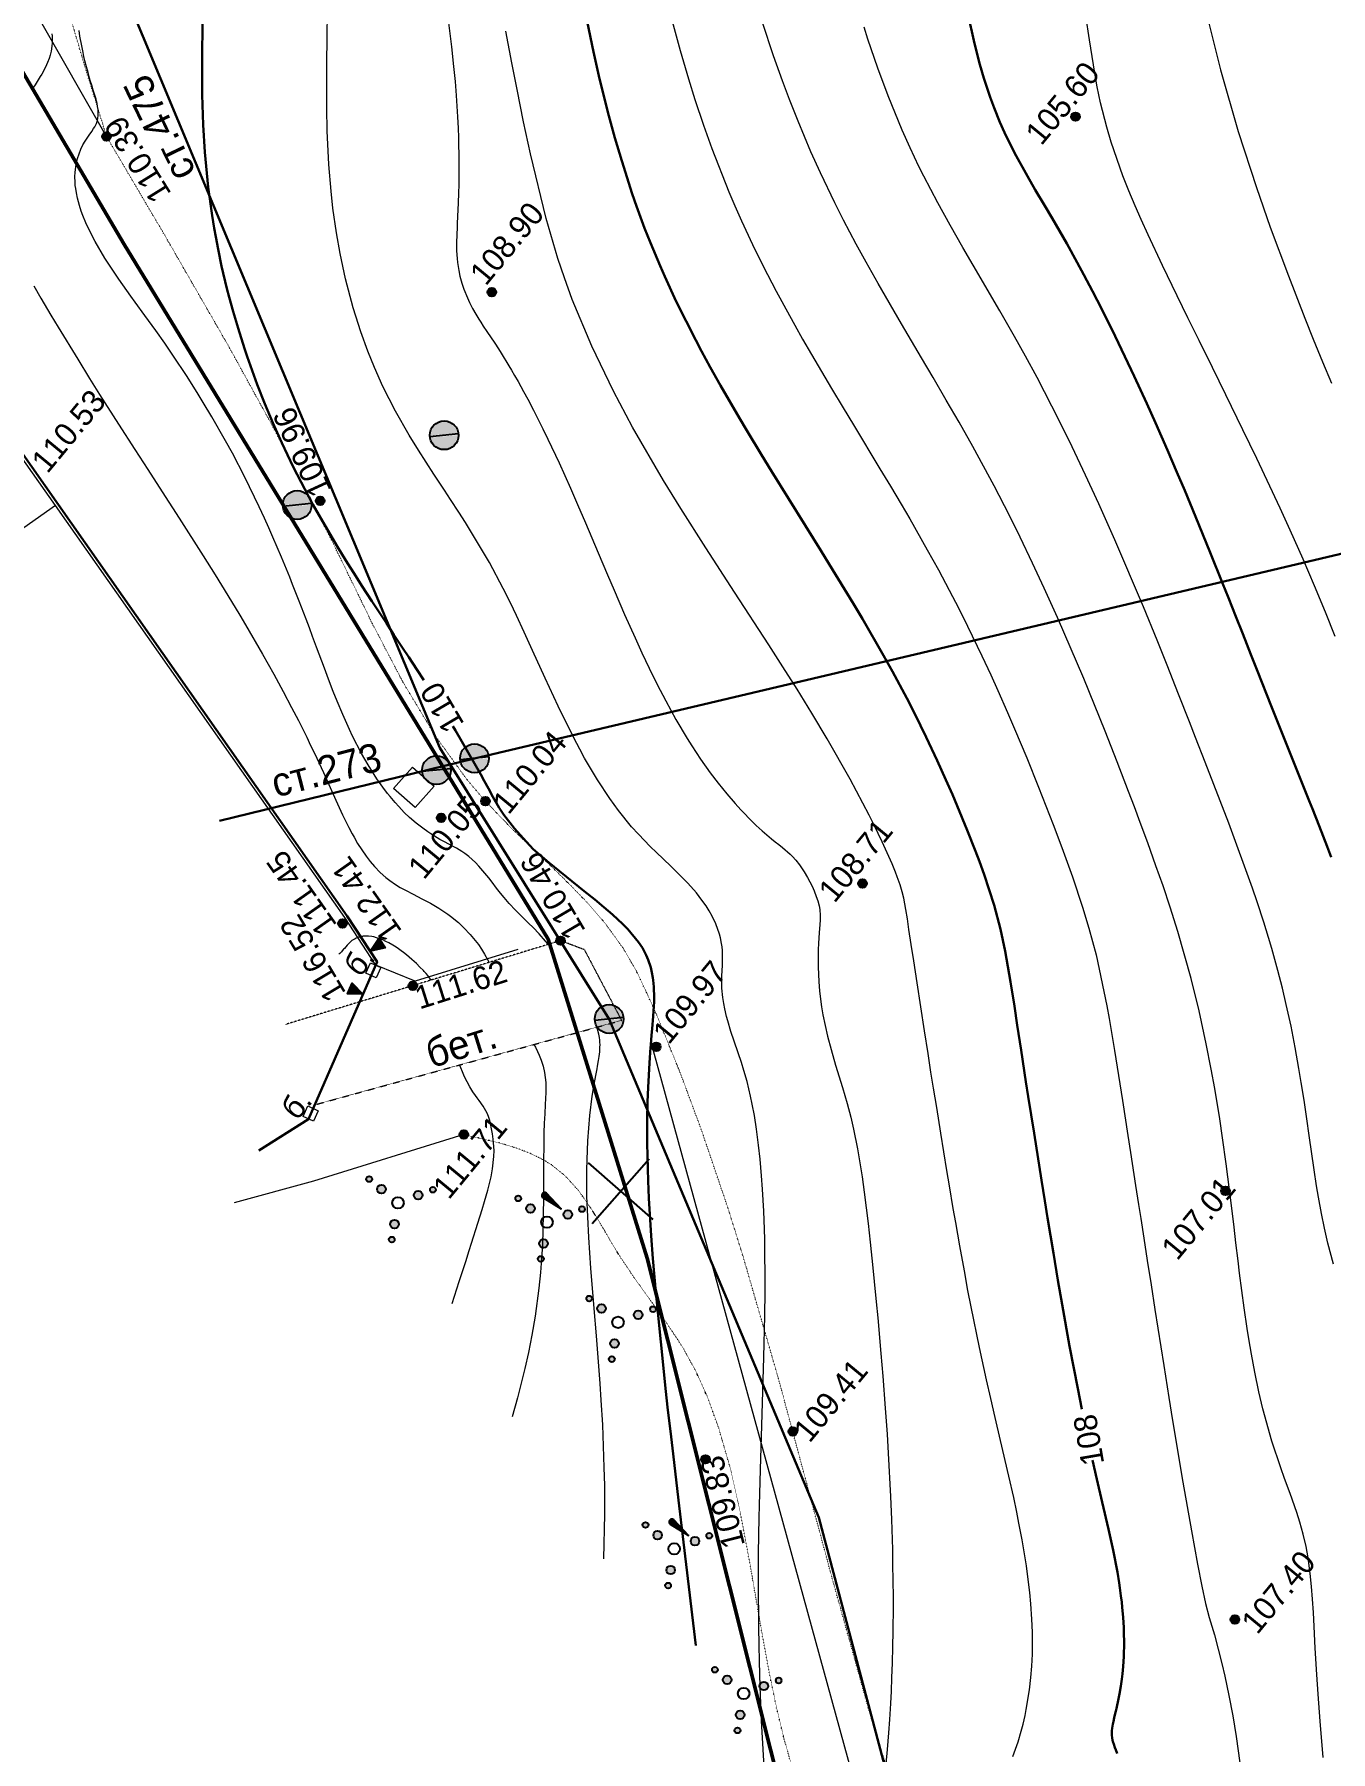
# Model space of a CAD drawing. Header units: millimetres. Extents: x -2893842 to -949497, y -1203244 to 262218.
# Drawn here: x -2560717 to -2515574, y -526276 to -466476 of the extents above; entities that cross this region are included whole.
import ezdxf

# ---------------------------------------------------------------- set-up
doc = ezdxf.new("R2010")
doc.units = ezdxf.units.MM
doc.linetypes.add('g5_01_5x1_5', pattern=[1.5, 0.75, -0.75])
doc.linetypes.add('g5_366', pattern=[0.85, 0.1, -0.75])
doc.layers.get('0').update_dxf_attribs({"lineweight": 5})
for name, color, linetype in [('!!!_ Размеры', 7, 'Continuous'), ('02_сетка', 253, 'Continuous'), ('06_Инженерно-технические сооружения', 253, 'Continuous'), ('10_Границы покрытий и угодий', 253, 'Continuous'), ('13_Растительность', 253, 'Continuous'), ('14_Ограждения', 253, 'Continuous'), ('19_Горизонтали', 253, 'Continuous'), ('31_Водопровод', 253, 'Continuous'), ('33_Газопровод', 253, 'Continuous'), ('44_Крышки колодцев', 253, 'Continuous'), ('61_Отметки высоты поверхности', 253, 'Continuous'), ('65_Границы', 253, 'Continuous')]:
    doc.layers.add(name, color=color, linetype=linetype)
doc.styles.add('LIKE17', font='d431.shx')
doc.styles.add('LIKE32', font='peteri.shx')
doc.styles.add('LIKE36', font='pragmai.shx')
doc.styles.add('Line_GUGK', font='')
doc.styles.get('Line_GUGK').set_extended_font_data('Bm431', italic=True)
doc.linetypes.add('g5_085a', pattern='A,0.001,[19,GUGK_2005.shx,S=1,R=180,X=0,Y=0],0.5,[18,GUGK_2005.shx,S=6,R=180,X=0,Y=0],0.5', length=1.001)
doc.linetypes.add('g5_121_g', pattern='A,4,-0.4,["Г",Line_GUGK,S=1,R=0,X=0,Y=-0.5],-1.2,12', length=17.6)
doc.linetypes.add('g5_122_v', pattern='A,1,-1,1.5,-0.4,["В",Line_GUGK,S=1,R=0,X=0,Y=-0.5],-1.5,1.5,-1,4,-1,4,-1,3', length=20.9)
doc.linetypes.add('g5_476_2b', pattern='A,2.75,-0.25,[27,GUGK_2005.shx,S=1,R=0,X=0,Y=0],-0.25,2.75', length=6)
doc.linetypes.add('g5_476_3', pattern='A,1.25,[30,GUGK_2005.shx,S=1,R=0,X=0,Y=0],2.5,[30,GUGK_2005.shx,S=1,R=180,X=0,Y=0],1.25', length=5)

# ---------------------------------------------------------------- blocks, each defined once
blk = doc.blocks.new('BL_333')
at = {"color": 0}
for p, q in [((0, -3), (0, 3)), ((-3, 0), (3, 0))]:
    blk.add_line(p, q, dxfattribs=at)
blk = doc.blocks.new('g5_117')
h = blk.add_hatch(color=255)
h.paths.add_polyline_path([(-0.299, 0.352), (0.352, -0.299, 0.177899), (0.463, 0, 0.639215)])
h.paths.add_polyline_path([(-0.352, 0.299, 0.177899), (-0.463, 0, 0.639215), (0.299, -0.352)])
at = {"color": 0}
blk.add_lwpolyline([(0.354, -0.354), (-0.354, 0.354)], dxfattribs=at)
blk.add_circle((0, 0), 0.5, dxfattribs=at)
blk = doc.blocks.new('g5_330')
blk.add_hatch(color=0).paths.add_polyline_path([(-0.15, 0, 1), (0.15, 0, 1)])
at = {"color": 0}
blk.add_circle((0, 0), 0.15, dxfattribs=at)
blk = doc.blocks.new('g5_330a')
blk.add_hatch(color=0).paths.add_polyline_path([(0, 0), (-0.2, 0.5), (0.2, 0.5)])
at = {"color": 0}
blk.add_lwpolyline([(0, 0), (-0.2, 0.5), (0.2, 0.5)], close=True, dxfattribs=at)
blk = doc.blocks.new('g5_395_2')
h = blk.add_hatch(color=0)
h.paths.add_polyline_path([(-0.8, -0.375, 1), (-0.5, -0.375, 1)])
h.paths.add_polyline_path([(-1.026, -0.65, 1), (-1.226, -0.65, 1)])
h.paths.add_polyline_path([(0.8, -0.375, 1), (0.5, -0.375, 1)])
h.paths.add_polyline_path([(1.026, -0.65, 1), (1.226, -0.65, 1)])
h.paths.add_polyline_path([(0.15, 0.75, 1), (-0.15, 0.75, 1)])
h.paths.add_polyline_path([(0.1, 1.3, 1), (-0.1, 1.3, 1)])
at = {"color": 0}
for centre, radius in [((0, 1.3), 0.1), ((0, 0.75), 0.15), ((0, 0), 0.2), ((-1.126, -0.65), 0.1), ((-0.65, -0.375), 0.15), ((0.65, -0.375), 0.15), ((1.126, -0.65), 0.1)]:
    blk.add_circle(centre, radius, dxfattribs=at)
blk = doc.blocks.new('g5_396_2')
h = blk.add_hatch(color=0)
h.paths.add_polyline_path([(-0.1, 1.3, 1), (0.1, 1.3, 1)])
h.paths.add_polyline_path([(0.15, 0.75, 1), (-0.15, 0.75, 1)])
h.paths.add_polyline_path([(0.516, -0.387, 1), (0.816, -0.387, 1)])
h.paths.add_polyline_path([(1.226, -0.65, 1), (1.026, -0.65, 1)])
h.paths.add_polyline_path([(-0.8, -0.375, 1), (-0.5, -0.375, 1)])
h.paths.add_polyline_path([(-1.026, -0.65, 1), (-1.226, -0.65, 1)])
h = blk.add_hatch(color=0)
edge = h.paths.add_edge_path()
edge.add_line((0.566, 0.657), (0.666, -0.087))
edge.add_line((0.666, -0.087), (0.766, 0.657))
edge.add_arc((0.666, 0.657), 0.1, 0, 180)
at = {"color": 0}
blk.add_lwpolyline([(0.566, 0.657), (0.666, -0.087), (0.766, 0.657, 1)], format="xyb", close=True, dxfattribs=at)
for centre, radius in [((0, 1.3), 0.1), ((0, 0.75), 0.15), ((0, 0), 0.2), ((-1.126, -0.65), 0.1), ((-0.65, -0.375), 0.15), ((0.666, -0.387), 0.15), ((1.126, -0.65), 0.1)]:
    blk.add_circle(centre, radius, dxfattribs=at)
blk = doc.blocks.new('Топо_07.04.17')
at = {"layer": '02_сетка', "color": 3, "linetype": 'Continuous'}
for p, q in [((-653860, -323373), (-651638, -321356)), ((-651741, -323475), (-653757, -321254))]:
    blk.add_line(p, q, dxfattribs=at)
at = {"layer": '06_Инженерно-технические сооружения', "color": 7, "linetype": 'Continuous', "lineweight": 20}
for points in [[(-660376, -314028), (-660719, -313823), (-660514, -313479), (-660171, -313684)], [(-663104, -318737), (-663448, -318532), (-663243, -318189), (-662899, -318394)]]:
    blk.add_lwpolyline(points, close=True, dxfattribs=at)
at = {"layer": '10_Границы покрытий и угодий', "color": 7, "linetype": 'g5_366', "lineweight": 20}
for points in [[(-666401, -283854), (-666912, -281147), (-667243, -279238)], [(-645477, -345115), (-646212, -341204), (-646969, -336475), (-648012, -329558), (-648761, -325156), (-649129, -323253), (-649732, -320491), (-650242, -318442), (-650845, -316296), (-651323, -314858), (-651697, -313996), (-652215, -313073), (-652748, -312287), (-653487, -311329), (-654304, -310346), (-655100, -309388), (-655903, -308341), (-656462, -307507), (-657372, -305897), (-658284, -303904), (-659122, -301733), (-660181, -298752), (-661797, -294513), (-663013, -291563), (-664806, -287430), (-666401, -283854)], [(-649033, -343249), (-649253, -341917), (-649382, -340862), (-649487, -339744), (-649593, -338246), (-649740, -335745), (-649873, -333948), (-650043, -332394), (-650295, -330903), (-650558, -329821), (-650863, -328872), (-651226, -327991), (-651706, -327050), (-652143, -326272), (-652604, -325451), (-653051, -324584), (-653247, -324161), (-653501, -323587), (-653611, -323339), (-653793, -322948), (-654184, -322217), (-654588, -321643), (-655023, -321197), (-655296, -320982), (-655744, -320696), (-656311, -320410), (-656760, -320220), (-657960, -319789)]]:
    blk.add_lwpolyline(points, dxfattribs=at)
at = {"layer": '10_Границы покрытий и угодий', "color": 7, "linetype": 'g5_085a', "lineweight": 20}
blk.add_lwpolyline([(-666401, -283854), (-668297, -279446)], dxfattribs=at)
at = {"layer": '10_Границы покрытий и угодий', "color": 7, "linetype": 'g5_01_5x1_5', "lineweight": 20}
blk.add_lwpolyline([(-662980, -318172), (-652045, -316457), (-653052, -313872), (-653851, -313462), (-663696, -315282)], dxfattribs=at)
at = {"layer": '14_Ограждения', "color": 7, "linetype": 'g5_476_3', "lineweight": 20}
for points in [[(-669617, -296428), (-670767, -294321), (-675119, -281844)], [(-655360, -313598), (-659043, -314289), (-660332, -313587), (-661220, -311818), (-669617, -296428), (-673816, -298711)], [(-657960, -319789), (-663346, -320818), (-666166, -321254)]]:
    blk.add_lwpolyline(points, dxfattribs=at)
at = {"layer": '14_Ограждения', "color": 7, "linetype": 'g5_476_2b', "lineweight": 20}
blk.add_lwpolyline([(-641597, -373652), (-643994, -361261), (-646196, -348712), (-651068, -317642)], dxfattribs=at)
at = {"layer": '19_Горизонтали', "color": 42, "linetype": 'Continuous', "lineweight": 20}
for points in [[(-627824, -284217), (-627594, -285922), (-627223, -288119), (-626815, -290132), (-626490, -291564), (-626056, -293320), (-625652, -294844), (-625441, -295607), (-625208, -296429), (-624987, -297197)], [(-625850, -305978), (-626088, -305102), (-626363, -304141), (-626655, -303177), (-626987, -302125), (-627251, -301318), (-627866, -299510), (-628236, -298459), (-628687, -297192), (-629046, -296191), (-629400, -295206), (-629699, -294369), (-629982, -293573), (-630371, -292461), (-630748, -291351), (-630930, -290787), (-631084, -290288), (-631240, -289753), (-631389, -289201), (-631663, -287993), (-631759, -287458), (-631875, -286594), (-631926, -286027), (-631958, -285547), (-632015, -284364), (-632049, -283529)], [(-630670, -344713), (-630629, -343443), (-630591, -342509), (-630559, -341824), (-630509, -340902), (-630464, -340151), (-630435, -339667), (-630412, -339201), (-630397, -338751), (-630393, -338300), (-630406, -337749), (-630432, -337352), (-630481, -336908), (-630549, -336478), (-630616, -336137), (-630772, -335454), (-630906, -334907), (-630997, -334532), (-631202, -333568), (-631385, -332412), (-631458, -331807), (-631523, -331111), (-631569, -330484), (-631599, -329937), (-631615, -329573), (-631639, -328848), (-631659, -327626), (-631662, -327193), (-631665, -326570), (-631667, -326020), (-631670, -325254), (-631689, -323792), (-631713, -322883), (-631738, -322210), (-631792, -321142), (-631836, -320460), (-631909, -319564), (-632028, -318395), (-632178, -317240), (-632455, -315567), (-632626, -314694), (-632787, -313933), (-632951, -313205), (-633146, -312379), (-633327, -311644), (-633467, -311088), (-633608, -310535), (-633890, -309454), (-634184, -308354), (-634718, -306449), (-635387, -304227), (-635729, -303159), (-636033, -302253), (-636361, -301310), (-636651, -300511), (-637061, -299431), (-637645, -297984), (-638024, -297091), (-638382, -296270), (-638751, -295439), (-639073, -294717), (-639633, -293462), (-640283, -291974), (-640614, -291188), (-640885, -290526), (-641230, -289643), (-641467, -289004), (-641842, -287920), (-642088, -287152), (-642412, -286045), (-642625, -285254), (-642794, -284581), (-643005, -283678), (-643258, -282483)], [(-628374, -327684), (-628483, -326938), (-628542, -326411), (-628588, -325891), (-628627, -325309), (-628648, -324908), (-628672, -324352), (-628709, -323139), (-628725, -322556), (-628748, -321902), (-628774, -321277), (-628800, -320786), (-628847, -320047), (-628908, -319282), (-628986, -318516), (-629056, -317933), (-629144, -317310), (-629272, -316518), (-629342, -316126), (-629446, -315578), (-629594, -314853), (-629702, -314355), (-630262, -312024), (-630840, -309811), (-631076, -308924), (-631226, -308358), (-631494, -307359), (-631778, -306315), (-632030, -305406), (-632372, -304197), (-633095, -301764), (-633506, -300463), (-633852, -299414), (-634207, -298380), (-634550, -297424), (-635147, -295851), (-635462, -295065), (-635765, -294336), (-636174, -293390), (-636921, -291708), (-637206, -291060), (-637561, -290237), (-637902, -289413), (-638279, -288440), (-638409, -288082), (-638642, -287402), (-638847, -286758), (-639199, -285518), (-639448, -284513), (-639673, -283475), (-639757, -283048)], [(-646453, -281562), (-646217, -283129), (-646039, -284150), (-645897, -284886), (-645702, -285804), (-645503, -286652), (-645088, -288211), (-644936, -288721), (-644766, -289262), (-644474, -290131), (-644191, -290916), (-643838, -291836), (-643476, -292731), (-643327, -293087), (-643111, -293594), (-642865, -294161), (-642303, -295422), (-641979, -296134), (-641691, -296763), (-640944, -298389), (-640651, -299035), (-640351, -299701), (-640112, -300242), (-639625, -301374), (-639317, -302119), (-639022, -302861), (-638766, -303531), (-638528, -304180), (-638149, -305262), (-637921, -305948), (-637735, -306523), (-637487, -307318), (-637306, -307919), (-637002, -308961), (-636705, -310030), (-636525, -310700), (-636346, -311379), (-636135, -312204), (-635881, -313266), (-635652, -314347), (-635515, -315101), (-635374, -316054), (-635197, -317858), (-635167, -318307), (-635107, -319431), (-635069, -320322), (-635035, -321196), (-634985, -322433), (-634960, -323028), (-634911, -324195), (-634883, -324859), (-634864, -325347), (-634835, -326043), (-634803, -326835), (-634768, -327688), (-634732, -328557), (-634647, -330531), (-634595, -331661), (-634556, -332469), (-634441, -334640), (-634390, -335495), (-634335, -336360), (-634254, -337531), (-634194, -338309), (-634131, -338924), (-634057, -339429), (-633950, -340050), (-633799, -341067), (-633748, -341522), (-633683, -342198), (-633629, -342925), (-633591, -343651), (-633566, -344576)], [(-641399, -343464), (-641164, -342977), (-641013, -342624), (-640921, -342389), (-640815, -342092), (-640750, -341894), (-640560, -341226), (-640463, -340803), (-640388, -340413), (-640322, -339998), (-640277, -339645), (-640235, -339237), (-640202, -338787), (-640178, -338249), (-640171, -337859), (-640172, -337494), (-640184, -336925), (-640229, -336009), (-640273, -335414), (-640306, -335022), (-640355, -334511), (-640437, -333746), (-640584, -332483), (-640682, -331668), (-640761, -330996), (-640836, -330329), (-640953, -329180), (-641078, -327744), (-641124, -327161), (-641173, -326474), (-641232, -325587), (-641282, -324768), (-641311, -324275), (-641354, -323471), (-641382, -322930), (-641447, -321613), (-641489, -320712), (-641520, -320031), (-641546, -319460), (-641574, -318809), (-641609, -318008), (-641643, -317168), (-641678, -316317), (-641708, -315543), (-641729, -314973), (-641749, -314442), (-641762, -314068), (-641776, -313739), (-641806, -313343), (-641837, -313113), (-641881, -312868), (-641948, -312578), (-641992, -312410), (-642077, -312103), (-642328, -311310), (-642542, -310701), (-642678, -310329), (-643193, -309013), (-643833, -307520), (-644262, -306578), (-644679, -305693), (-645080, -304865), (-645486, -304041), (-646462, -302090), (-647285, -300438), (-647993, -298981), (-648478, -297944), (-649340, -295976), (-649863, -294653), (-650436, -293015), (-650927, -291327), (-651116, -290546), (-651265, -289850), (-651515, -288412), (-651801, -286124), (-651913, -284987), (-652012, -283845), (-652087, -282903), (-652167, -281776)], [(-654131, -280885), (-654114, -282105), (-654118, -282795), (-654129, -283322), (-654145, -283812), (-654182, -284557), (-654207, -284949), (-654232, -285269), (-654254, -285530), (-654284, -285862), (-654318, -286189), (-654361, -286562), (-654403, -286894), (-654443, -287192), (-654493, -287526), (-654569, -288001), (-654611, -288244), (-654631, -288367), (-654709, -288901), (-654736, -289181), (-654750, -289450), (-654752, -289596), (-654742, -289872), (-654723, -290071), (-654683, -290323), (-654636, -290542), (-654550, -290854), (-654494, -291023), (-654411, -291243), (-654321, -291456), (-654239, -291631), (-654180, -291751), (-654109, -291891), (-654004, -292092), (-653777, -292535), (-653677, -292737), (-653599, -292899), (-653383, -293364), (-653309, -293529), (-653220, -293730), (-653125, -293952), (-652975, -294312), (-652861, -294594), (-652703, -295000), (-652451, -295679), (-652316, -296060), (-652022, -296927), (-651727, -297847), (-651546, -298434), (-651343, -299107), (-651022, -300189), (-650787, -300984), (-650620, -301547), (-650352, -302427), (-650083, -303278), (-649906, -303817), (-649712, -304379), (-649498, -304974), (-649267, -305578), (-648987, -306258), (-648671, -306964), (-648539, -307240), (-648291, -307730), (-648008, -308246), (-647779, -308634), (-647522, -309039), (-647272, -309405), (-647100, -309643), (-646727, -310120), (-646626, -310240), (-646440, -310454), (-646151, -310765), (-646037, -310880), (-645922, -310994), (-645800, -311114), (-645560, -311372), (-645491, -311457), (-645389, -311598), (-645280, -311773), (-645144, -312032), (-645052, -312242), (-644931, -312566), (-644879, -312732), (-644826, -312932), (-644792, -313096), (-644768, -313268), (-644760, -313406), (-644768, -313604), (-644787, -313766), (-644814, -313919), (-644870, -314209), (-644931, -314561), (-644966, -314790), (-645004, -315081), (-645035, -315380), (-645057, -315648), (-645071, -315892), (-645081, -316220), (-645075, -316774), (-645061, -317058), (-645030, -317434), (-644986, -317815), (-644917, -318286), (-644818, -318849), (-644666, -319646), (-644568, -320217), (-644499, -320706), (-644450, -321135), (-644391, -321827), (-644340, -322814), (-644325, -323353), (-644315, -324459), (-644317, -325113), (-644327, -326005), (-644334, -326483), (-644346, -327200), (-644356, -327757), (-644386, -328999), (-644409, -329794), (-644449, -330908), (-644489, -331813), (-644522, -332477), (-644613, -333984), (-644671, -334785), (-644757, -335826), (-644795, -336248), (-644871, -337012), (-644909, -337374), (-644957, -337799), (-645060, -338657), (-645131, -339196), (-645208, -339747), (-645286, -340270), (-645358, -340726), (-645427, -341148), (-645522, -341695), (-645608, -342163), (-645717, -342727), (-645950, -343840)], [(-650070, -343226), (-649952, -341240), (-649868, -340053), (-649797, -339185), (-649745, -338610), (-649686, -337993), (-649520, -336451), (-649402, -335469), (-649316, -334787), (-649241, -334218), (-649179, -333759), (-649128, -333387), (-649009, -332541), (-648789, -331024), (-648447, -328675), (-648252, -327242), (-648148, -326406), (-648073, -325752), (-648011, -325163), (-647958, -324599), (-647927, -324239), (-647881, -323617), (-647838, -322856), (-647819, -322389), (-647804, -321808), (-647800, -321314), (-647807, -320750), (-647826, -320275), (-647855, -319866), (-647881, -319586), (-647948, -319068), (-648015, -318675), (-648071, -318392), (-648147, -318039), (-648239, -317619), (-648309, -317278), (-648378, -316891), (-648401, -316738), (-648433, -316467), (-648448, -316278), (-648456, -316067), (-648449, -315733), (-648424, -315469), (-648403, -315314), (-648375, -315135), (-648345, -314944), (-648318, -314754), (-648300, -314598), (-648288, -314435), (-648285, -314305), (-648287, -314197), (-648304, -313993), (-648323, -313856), (-648407, -313493), (-648503, -313215), (-648589, -313010), (-648675, -312833), (-648797, -312610), (-648962, -312342), (-649223, -311969), (-649461, -311661), (-649733, -311326), (-649979, -311032), (-650178, -310793), (-650374, -310554), (-650738, -310085), (-650942, -309797), (-651330, -309189), (-651585, -308740), (-651942, -308037), (-652081, -307737), (-652298, -307240), (-652431, -306915), (-652596, -306494), (-653012, -305336), (-653350, -304324), (-653677, -303315), (-653896, -302643), (-654101, -302035), (-654260, -301578), (-654452, -301051), (-654827, -300097), (-655210, -299232), (-655499, -298625), (-655692, -298232), (-655930, -297759), (-656102, -297418), (-656403, -296823), (-656841, -295937), (-657105, -295372), (-657486, -294490), (-657822, -293586), (-658040, -292898), (-658202, -292313), (-658369, -291615), (-658485, -291046), (-658539, -290751), (-658691, -289719), (-658781, -288819), (-658826, -288091), (-658849, -287219), (-658847, -286630), (-658817, -285699), (-658740, -284522), (-658668, -283734), (-658538, -282547), (-658485, -282112), (-658394, -281393), (-658251, -280302)], [(-654289, -313543), (-654304, -313518), (-654367, -313419), (-654566, -313135), (-654749, -312899), (-654889, -312725), (-655044, -312536), (-655150, -312406), (-655287, -312233), (-655481, -311975), (-655633, -311752), (-655742, -311580), (-655854, -311397), (-655988, -311172), (-656086, -311011), (-656199, -310831), (-656386, -310558), (-656488, -310425), (-656692, -310192), (-656819, -310071), (-656911, -309993), (-657089, -309856), (-657237, -309751), (-657459, -309600), (-657624, -309484), (-657802, -309351), (-657915, -309260), (-658010, -309179), (-658178, -309028), (-658380, -308829), (-658586, -308605), (-658751, -308408), (-658923, -308185), (-659034, -308030), (-659183, -307808), (-659260, -307685), (-659398, -307454), (-659567, -307146), (-659821, -306621), (-660002, -306199), (-660241, -305567), (-660325, -305322), (-660496, -304787), (-660639, -304298), (-660734, -303953), (-660851, -303508), (-660952, -303111), (-661139, -302350), (-661234, -301967), (-661312, -301650), (-661392, -301333), (-661557, -300695), (-661720, -300084), (-661793, -299817), (-661999, -299092), (-662215, -298370), (-662323, -298027), (-662434, -297681), (-662572, -297264), (-662955, -296183), (-663291, -295310), (-663480, -294848), (-663860, -293966), (-664102, -293434), (-664275, -293065), (-664579, -292442), (-664946, -291722), (-665201, -291240), (-665458, -290767), (-665778, -290196), (-666059, -289700), (-666188, -289471), (-666536, -288839), (-666935, -288057), (-667211, -287442), (-667365, -287038), (-667458, -286759), (-667533, -286494), (-667570, -286340), (-667613, -286131), (-667650, -285876), (-667667, -285689), (-667674, -285537), (-667674, -285423), (-667669, -285307), (-667651, -285113), (-667631, -284981), (-667609, -284874), (-667565, -284704), (-667551, -284662), (-667492, -284498), (-667342, -284197), (-667252, -284054), (-667164, -283934), (-667084, -283836), (-667000, -283740), (-666892, -283619), (-666819, -283531), (-666775, -283473), (-666732, -283410), (-666704, -283363), (-666673, -283303), (-666651, -283250), (-666635, -283204), (-666627, -283174), (-666612, -283110), (-666594, -282988), (-666591, -282935), (-666590, -282888), (-666592, -282783), (-666600, -282677), (-666610, -282595), (-666619, -282526), (-666639, -282410), (-666678, -282201), (-666715, -282016), (-666739, -281886), (-666760, -281767), (-666776, -281668), (-666792, -281571), (-666823, -281362), (-666851, -281152), (-666870, -280996), (-666885, -280854), (-666906, -280618), (-666929, -280277), (-666937, -280084)], [(-667888, -280090), (-667893, -280175), (-667902, -280273), (-667921, -280406), (-667943, -280518), (-667986, -280683), (-668033, -280818), (-668080, -280926), (-668151, -281065), (-668243, -281220), (-668397, -281442), (-668458, -281521), (-668675, -281790), (-668779, -281904)], [(-669508, -288736), (-669309, -289189), (-669029, -289817), (-668826, -290266), (-668275, -291452), (-667941, -292157), (-667656, -292749), (-667115, -293858), (-666649, -294802), (-666284, -295536), (-665870, -296370), (-665385, -297347), (-664706, -298738), (-664366, -299447), (-664007, -300211), (-663670, -300944), (-663509, -301302), (-663037, -302381), (-663037, -302381), (-662728, -303116), (-662472, -303746), (-662242, -304334), (-662058, -304817), (-661835, -305425), (-661729, -305723), (-661622, -306028), (-661452, -306528), (-661390, -306716), (-661146, -307476), (-661027, -307853), (-660895, -308255), (-660733, -308711), (-660642, -308944), (-660589, -309073), (-660490, -309298), (-660372, -309541), (-660246, -309774), (-660127, -309970), (-659992, -310171), (-659823, -310390), (-659646, -310587), (-659517, -310713), (-659339, -310868), (-659186, -310987), (-659017, -311110), (-658771, -311278), (-658479, -311471), (-658202, -311659), (-657938, -311853), (-657642, -312102), (-657556, -312184), (-657313, -312436), (-657142, -312638), (-656953, -312891), (-656849, -313046), (-656709, -313277), (-656616, -313449), (-656530, -313626), (-656445, -313825), (-656403, -313934)], [(-658484, -314318), (-658547, -314196), (-658581, -314149), (-658633, -314069), (-658684, -313996), (-658710, -313960), (-658816, -313823), (-658925, -313690), (-658996, -313607), (-659064, -313530), (-659147, -313440), (-659232, -313352), (-659331, -313254), (-659405, -313184), (-659492, -313106), (-659565, -313044), (-659672, -312958), (-659799, -312864), (-659895, -312800), (-659993, -312741), (-660066, -312701), (-660203, -312637), (-660296, -312601), (-660358, -312581), (-660481, -312552), (-660546, -312542), (-660616, -312536), (-660656, -312535), (-660682, -312536), (-660706, -312537), (-660742, -312539), (-660779, -312544), (-660795, -312546), (-660823, -312551), (-660863, -312560), (-660886, -312566), (-660906, -312572), (-660953, -312589), (-660995, -312606), (-661019, -312617), (-661065, -312642), (-661116, -312673), (-661185, -312723), (-661250, -312780), (-661305, -312831), (-661358, -312880), (-661389, -312909), (-661447, -312961), (-661477, -312986), (-661538, -313034), (-661568, -313056)], [(-654775, -335024), (-654566, -333474), (-654459, -332483), (-654401, -331857), (-654341, -331117), (-654291, -330374), (-654243, -329517), (-654217, -328939), (-654217, -328939), (-654158, -327272), (-654131, -326322), (-654086, -324907), (-654038, -323841), (-653937, -322411), (-653840, -321510), (-653792, -321148), (-653689, -320489), (-653520, -319629), (-653361, -318971), (-653251, -318575), (-653159, -318270), (-653088, -318042), (-653060, -317953), (-653001, -317754), (-652965, -317619), (-652930, -317463), (-652904, -317317), (-652890, -317204), (-652885, -317142), (-652881, -317057), (-652882, -316961), (-652891, -316846), (-652902, -316765), (-652913, -316704), (-652935, -316606), (-652938, -316597)], [(-659019, -325596), (-658690, -324860), (-658391, -324192), (-658226, -323825), (-658115, -323577), (-657821, -322917), (-657619, -322455), (-657506, -322191), (-657348, -321808), (-657182, -321365), (-657096, -321094), (-656999, -320667), (-656973, -320462), (-656960, -320194), (-656959, -320065), (-656963, -319882), (-656971, -319702), (-656986, -319514), (-657001, -319405), (-657031, -319263), (-657068, -319138), (-657135, -318968), (-657176, -318883), (-657296, -318666), (-657355, -318567), (-657404, -318484), (-657475, -318352), (-657563, -318164), (-657702, -317799), (-657740, -317676), (-657811, -317410), (-657822, -317363)], [(-655176, -316948), (-655135, -317053), (-655082, -317206), (-655039, -317344), (-654993, -317516), (-654948, -317740), (-654922, -317956), (-654917, -318307), (-654953, -318657), (-655023, -319074), (-655078, -319395), (-655128, -319711), (-655176, -320042), (-655239, -320514), (-655296, -320983), (-655344, -321390), (-655402, -321898), (-655450, -322307), (-655520, -322873), (-655673, -323917), (-655754, -324388), (-655846, -324861), (-655962, -325399), (-656203, -326355), (-656389, -326994), (-656575, -327580), (-656764, -328128), (-657133, -329108), (-657393, -329745)]]:
    blk.add_lwpolyline(points, dxfattribs=at)
at = {"layer": '19_Горизонтали', "color": 42, "linetype": 'Continuous', "lineweight": 30}
for points in [[(-626856, -313602), (-626954, -313216), (-627150, -312463), (-627312, -311857), (-627393, -311562), (-627841, -309939), (-628339, -308122), (-628677, -306873), (-628840, -306268), (-629040, -305527), (-629212, -304893), (-629396, -304216), (-629540, -303686), (-629847, -302575), (-630211, -301282), (-630483, -300339), (-630681, -299667), (-630920, -298872), (-631226, -297885), (-631450, -297181), (-631781, -296177), (-632368, -294491), (-632772, -293400), (-632895, -293077), (-633131, -292474), (-633311, -292025), (-633598, -291331), (-633902, -290624), (-634004, -290391), (-634207, -289937), (-634476, -289342), (-634694, -288847), (-635052, -287983), (-635317, -287245), (-635434, -286869), (-635578, -286345), (-635671, -285962), (-635815, -285277), (-635899, -284796), (-636008, -284042), (-636127, -282934)], [(-649375, -281199), (-649222, -282840), (-649114, -283798), (-649032, -284443), (-648957, -284983), (-648816, -285899), (-648673, -286719), (-648435, -287905), (-648335, -288349), (-648143, -289135), (-648000, -289673), (-647758, -290505), (-647638, -290891), (-647337, -291795), (-647077, -292523), (-646815, -293216), (-646658, -293616), (-646422, -294201), (-646139, -294876), (-645609, -296089), (-645403, -296546), (-644990, -297444), (-644707, -298048), (-644230, -299057), (-643749, -300067), (-643313, -300984), (-643072, -301495), (-642393, -302959), (-642142, -303516), (-642142, -303516), (-641554, -304864), (-641307, -305456), (-640920, -306427), (-640701, -307007), (-640395, -307855), (-640108, -308702), (-639882, -309409), (-639718, -309942), (-639598, -310347), (-639347, -311231), (-639141, -311998), (-639046, -312370), (-638935, -312830), (-638706, -313931), (-638578, -314792), (-638502, -315568), (-638502, -315568), (-638437, -316648), (-638403, -317509), (-638378, -318180), (-638344, -319058), (-638344, -319058), (-638298, -320173), (-638275, -320694), (-638219, -321980), (-638146, -323633), (-638112, -324366), (-638083, -324966), (-638021, -326206), (-637969, -327163), (-637919, -328020), (-637919, -328020), (-637824, -329490), (-637768, -330266), (-637712, -330992), (-637652, -331713)], [(-657562, -303907), (-657758, -303514), (-657989, -303055), (-658165, -302708), (-658413, -302221), (-658628, -301797), (-659042, -300976), (-659328, -300401), (-659503, -300045), (-659782, -299465), (-660021, -298956), (-660314, -298309), (-660706, -297397), (-661240, -296022), (-661543, -295144), (-661773, -294418), (-661976, -293722), (-662161, -293032), (-662401, -292019), (-662464, -291729), (-662606, -291006), (-662710, -290412), (-662790, -289891), (-662833, -289584), (-662929, -288791), (-662986, -288197), (-663020, -287757), (-663039, -287455), (-663062, -287008), (-663085, -286013), (-663085, -286013), (-663063, -284789), (-663011, -283834), (-662925, -282794), (-662871, -282255), (-662790, -281530), (-662633, -280283)], [(-651932, -338379), (-651959, -333483), (-651970, -331461), (-651972, -331061), (-651975, -330022), (-651975, -329472), (-651932, -325998), (-651908, -324816), (-651877, -324033), (-651805, -322713), (-651763, -322115), (-651728, -321693), (-651689, -321252), (-651645, -320810), (-651610, -320496), (-651553, -320011), (-651469, -319380), (-651395, -318883), (-651327, -318457), (-651253, -318033), (-651155, -317511), (-651137, -317425), (-651067, -317090), (-651022, -316877), (-650936, -316436), (-650876, -316090), (-650856, -315955), (-650829, -315737), (-650807, -315500), (-650802, -315424), (-650796, -315189), (-650797, -315108), (-650809, -314918), (-650831, -314740), (-650888, -314466), (-650938, -314298), (-651003, -314126), (-651044, -314031), (-651155, -313815), (-651479, -313327), (-651625, -313141), (-651945, -312765), (-652218, -312467), (-652499, -312176), (-652836, -311837), (-653781, -310886), (-653945, -310713), (-654434, -310190), (-654640, -309903), (-654740, -309772), (-655005, -309395), (-655312, -308886), (-655446, -308627), (-655627, -308223), (-655750, -307916), (-655864, -307627), (-655959, -307393), (-656662, -305776), (-656736, -305619)], [(-637479, -333520), (-637405, -334199), (-637309, -335019), (-637197, -335977), (-637120, -336720), (-637060, -337500), (-637041, -337867), (-637035, -338043), (-637029, -338329), (-637028, -338557), (-637029, -338732), (-637039, -339090), (-637058, -339434), (-637073, -339622), (-637106, -339955), (-637172, -340435), (-637234, -340784), (-637286, -341030), (-637329, -341216), (-637390, -341458), (-637464, -341720), (-637551, -342000), (-637585, -342100), (-637625, -342215), (-637655, -342299), (-637703, -342429), (-637739, -342527), (-637782, -342646), (-637813, -342741), (-637850, -342869), (-637872, -342969), (-637881, -343025), (-637891, -343118), (-637894, -343205), (-637889, -343286), (-637883, -343333), (-637863, -343436), (-637834, -343551), (-637810, -343638), (-637777, -343765)]]:
    blk.add_lwpolyline(points, dxfattribs=at)
at = {"layer": '31_Водопровод', "color": 4, "linetype": 'g5_122_v', "lineweight": 30}
for points in [[(-583089, -495462), (-596585, -480441), (-611321, -461284), (-614321, -457688), (-615539, -457037), (-618959, -458696), (-620250, -458304), (-626774, -447943), (-632051, -435797), (-639251, -388150), (-644508, -352537), (-647177, -334439), (-652475, -316363), (-657265, -306315), (-681471, -222945), (-685928, -215489)], [(-530095, -497497), (-535997, -487460), (-557333, -434528), (-562209, -412539), (-555452, -400747), (-556002, -342204), (-558997, -295204), (-656109, -306816), (-665184, -307972)]]:
    blk.add_lwpolyline(points, dxfattribs=at)
at = {"layer": '31_Водопровод', "color": 7, "linetype": 'Continuous', "lineweight": 20}
blk.add_lwpolyline([(-659028, -307547), (-658287, -306876), (-657616, -307617), (-658357, -308289)], close=True, dxfattribs=at)
at = {"layer": '33_Газопровод', "color": 5, "linetype": 'g5_121_g', "lineweight": 30}
blk.add_lwpolyline([(-665108, -319534), (-663272, -318648), (-660278, -313471), (-661131, -311771), (-670675, -294280), (-677200, -275573), (-669406, -272690), (-683692, -222436), (-677572, -219581), (-676955, -220952), (-594259, -189637), (-582744, -177042), (-572538, -176309), (-569907, -163435), (-568975, -163652)], dxfattribs=at)
at = {"layer": '65_Границы', "color": 1, "linetype": 'Continuous', "lineweight": 50}
blk.add_polyline3d([(-589422, -491540, -67200), (-612619, -462131, -67200), (-624589, -446444, -67200), (-633066, -430388, -67200), (-641609, -408893, -67200), (-641723, -396649, -67200), (-642312, -376829, -67200), (-648199, -353938, -67200), (-652094, -324788, -67200), (-654274, -313356, -67200), (-666228, -287634, -67200), (-666228, -287634, 0), (-678823, -259347, 0), (-689809, -226507, 0), (-575367, -204630, 0), (-573464, -168037, 0), (-544539, -166847, 0)], dxfattribs=at)
at = {"layer": '02_сетка', "color": 92, "xscale": 500.0000000002746, "yscale": 500.0000000002746, "zscale": 500.0000000002746, "rotation": 42.22816425403256}
blk.add_blockref('BL_333', (-652749, -322364), dxfattribs=at)
at = {"layer": '13_Растительность', "color": 7, "linetype": 'Continuous', "lineweight": 20, "xscale": 999.9999999999995, "yscale": 999.9999999999995, "zscale": 999.9999999999995, "rotation": 43.98139083737546}
for name, p in [('g5_395_2', (-660503, -321893, -67200)), ('g5_396_2', (-655422, -323147, 43800)), ('g5_395_2', (-653358, -326892, -67200)), ('g5_396_2', (-652301, -334948, -67200)), ('g5_395_2', (-650466, -340230, -67200))]:
    blk.add_blockref(name, p, dxfattribs=at)
at = {"layer": '33_Газопровод', "color": 7, "linetype": 'Continuous', "lineweight": 20}
for p, xscale, yscale, zscale, rotation in [((-660475, -313079, -67200), 1000.000000000001, 1000.000000000001, 1000.000000000001, 298.0686966408908), ((-660896, -314539, -67200), 1000, 1000, 1000, 59.96637543442511)]:
    blk.add_blockref('g5_330a', p, dxfattribs=dict(at, xscale=xscale, yscale=yscale, zscale=zscale, rotation=rotation))
at = {"layer": '44_Крышки колодцев', "color": 7, "linetype": 'Continuous', "lineweight": 20, "xscale": 999.9999999999995, "yscale": 999.9999999999995, "zscale": 999.9999999999995, "rotation": 43.98139083737546}
for p in [(-655894, -295519, -67200), (-661252, -297354, -67200), (-656109, -306816, -67200), (-657472, -307075, -67200), (-652475, -316363, 129798)]:
    blk.add_blockref('g5_117', p, dxfattribs=at)
at = {"layer": '61_Отметки высоты поверхности', "color": 7, "linetype": 'Continuous', "lineweight": 20, "xscale": 999.9999999999995, "yscale": 999.9999999999995, "zscale": 999.9999999999995, "rotation": 43.98139083737546}
for p in [(-666401, -283854, -67200), (-632795, -286973, -67200), (-653682, -290756, -67200), (-660438, -297304, -67200), (-657501, -308744, -67200), (-655903, -308341, -67200), (-661330, -312011, -67200), (-643180, -312665, -67200), (-653851, -313462, -67200), (-659141, -314440, -67200), (-650952, -317506, -67200), (-657960, -319789, -67200), (-631826, -324724, -67200), (-647741, -331359, -67200), (-650868, -331977, -67200), (-633177, -339596, -67200)]:
    blk.add_blockref('g5_330', p, dxfattribs=at)
at = {"layer": '06_Инженерно-технические сооружения', "color": 7, "linetype": 'Continuous', "lineweight": 15, "style": 'LIKE36'}
for p in [(-660952, -313975, 19420), (-663681, -318685, 19420)]:
    blk.add_text('б.', height=800, rotation=43.98139, dxfattribs=at).set_placement(p)
at = {"layer": '10_Границы покрытий и угодий', "color": 7, "linetype": 'Continuous', "lineweight": 15, "style": 'LIKE36'}
blk.add_text('бет.', height=1000, rotation=10.96867, dxfattribs=at).set_placement((-658823, -317374, -67200))
at = {"layer": '19_Горизонтали', "color": 42, "linetype": 'Continuous', "lineweight": 15, "style": 'LIKE36'}
for s, rotation, p in [('110', 114.0224, (-656310, -305585, -33200)), ('108', 93.32616, (-637084, -333681, -33200))]:
    blk.add_text(s, height=800, rotation=rotation, dxfattribs=at).set_placement(p)
at = {"layer": '31_Водопровод', "color": 7, "linetype": 'Continuous', "lineweight": 15, "style": 'LIKE32'}
for s, rotation, p in [('ст.475', 109.39948, (-663428, -285442, 634400)), ('ст.273', 7.99943, (-663141, -307396, 517900))]:
    blk.add_text(s, height=1000, rotation=rotation, dxfattribs=at).set_placement(p)
at = {"layer": '61_Отметки высоты поверхности', "color": 7, "linetype": 'Continuous', "lineweight": 15}
for s, rotation, style, p in [('110.39', 115.30071, 'LIKE17', (-664363, -286087, 19420)), ('105.60', 43.98139, 'LIKE17', (-634095, -287871, 19420)), ('108.90', 43.98139, 'LIKE17', (-653870, -290545, 19420)), ('110.53', 43.98139, 'LIKE17', (-669774, -295317, 19420)), ('109.96', 108.25571, 'LIKE17', (-659984, -296977, 19420)), ('110.04', 43.98139, 'LIKE17', (-655157, -308933, 19420)), ('110.05', 43.98139, 'LIKE17', (-658341, -310850, 19420)), ('111.45', 118.72024, 'LIKE17', (-661495, -312044, 19420)), ('112.41', 118.72024, 'LIKE32', (-659273, -312512, 130920)), ('110.46', 113.87645, 'LIKE17', (-652922, -313214, 19420)), ('108.71', 43.98139, 'LIKE17', (-644227, -313267, 19420)), ('116.52', 114.50816, 'LIKE32', (-661458, -314429, 19420)), ('111.62', 11.10739, 'LIKE17', (-658997, -315292, 19420)), ('109.97', 43.98139, 'LIKE17', (-650517, -317517, 19420)), ('111.71', 43.98139, 'LIKE17', (-658735, -322015, 19420)), ('107.01', 43.98139, 'LIKE17', (-633769, -326983, 19420)), ('109.41', 43.98139, 'LIKE17', (-647209, -331849, 19420)), ('109.83', 97.64478, 'LIKE17', (-649833, -335096, 19420)), ('107.40', 43.98139, 'LIKE17', (-632466, -340236, 19420))]:
    blk.add_text(s, height=800, rotation=rotation, dxfattribs=dict(at, style=style)).set_placement(p)

msp = doc.modelspace()

# ---------------------------------------------------------------- linework, layer by layer
at = {"layer": '65_Границы', "color": 1, "linetype": 'Continuous', "lineweight": 50}
msp.add_polyline3d([(-2458304.51419, -667717.55085, -67199.99998), (-2484668.48047, -641111.02755, -67199.99998), (-2498330.33922, -626873.33056, -67199.99998), (-2508562.9244, -611874.9873, -67199.99998), (-2519474.12472, -591479.0537, -67199.99998), (-2520968.07717, -579326.00445, -67199.99998), (-2523786.35803, -559698.93658, -67199.99998), (-2532216.09867, -537617.0736, -67199.99998), (-2539371.46715, -509091.70416, -67199.99998), (-2542826.11792, -497978.2039, -67199.99998), (-2557603.34832, -473767.5211, -67199.99998), (-2557603.34832, -473767.5211, 0), (-2573305.93634, -447080.91155, 0), (-2587923.49789, -415687.84712, 0), (-2476676.22235, -381052.48681, 0), (-2478910.24838, -344478.21132, 0), (-2450303.50531, -340035.60497, 0)], dxfattribs=at)

# ---------------------------------------------------------------- block references
at = {"layer": '!!!_ Размеры', "color": 1, "lineweight": 0, "rotation": 6.471407436947433}
msp.add_blockref('Топо_07.04.17', (-1928038.79367, -112877.83782), dxfattribs=at)

doc.saveas('drawing.dxf')
